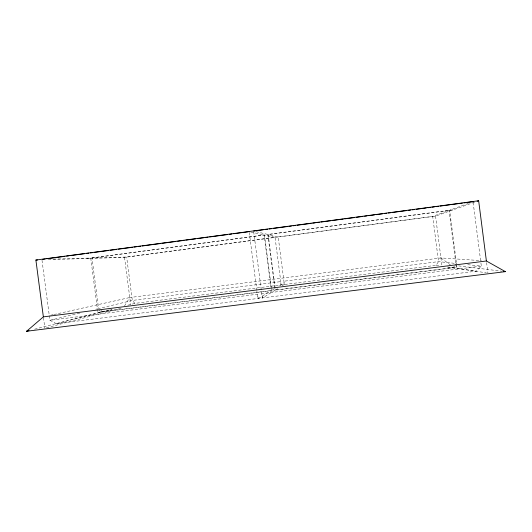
<?xml version="1.0" encoding="UTF-8"?>
<svg xmlns="http://www.w3.org/2000/svg" width="532" height="532" viewBox="0 0 532 532"><rect width="100%" height="100%" fill="white"/><g stroke="black" fill="none" stroke-linecap="round" stroke-linejoin="round"><path stroke-width="0.4" stroke-dasharray="2.66 2" d="M124.501 306L129.775 297.534L440.928 257.934L481.427 260.653M127.806 305.222L134.902 303.386L436.087 265.315L438.521 261.611L432.702 216.391L449.055 210.439L456.35 267.217L275.383 289.993L268.181 234.532L449.055 210.439M453.098 267.796L454.547 265.953M455.033 265.342L456.483 263.5L438.521 261.611L283.942 281.215L284.115 284.527M42.001 260.254L49.902 320.291L56.365 323.675L476.333 271.174L481.32 266.12L480.908 262.855M468.373 203.397L449.633 210.226L456.975 267.303L275.064 290.193L262.323 298.159L253.711 231.905M275.383 289.993L277.398 288.73M282.1 285.79L284.354 284.381L278.189 236.9L268.181 234.532M274.545 288.756L271.699 290.459L99.072 312.178M279.526 285.777L281.195 284.78L275.037 237.319L126.643 257.016L91.963 258.007L98.6 308.567L132.328 300.447L280.783 281.614L280.949 284.926M48.306 259.676L124.521 257.395L435.555 216.112L474.843 202.1M46.464 327.805L121.988 307.888M56.365 323.675L112.046 309.292M34.627 329.182L111.66 309.311M79.687 313.122L49.902 320.291L257.302 294.249L258.366 298.425M95.793 309.245L97.403 308.859M50.633 315.243L53.054 314.705M53.865 314.525L129.775 297.534M87.208 258.512L264.125 234.938L271.653 292.886M255.978 231.646L267.822 234.446L453.517 209.708M91.963 258.007L264.497 235.024L275.31 237.378M278.189 236.9L432.702 216.391M53.486 259.104L90.733 258.04L97.875 312.483L271.36 290.658L257.88 298.718L256.87 290.957M467.701 264.683L481.32 266.12L261.744 293.691L262.788 297.873M458.557 265.88L502.115 271.24M436.087 265.315L440.19 265.914M447.572 266.991L476.333 271.174M447.745 267.13L486.288 272.79M250.738 232.018L264.125 234.938M440.928 257.934L450.338 264.87M100.88 310.375L102.59 311.739M98.546 309.764L101.413 312.038M134.902 303.386L132.328 300.447L126.643 257.016M43.471 317.684L44.861 328.231M267.822 234.446L275.064 290.193M264.497 235.024L271.486 288.823M249.275 232.504L256.763 290.133M124.521 257.395L130.726 304.756M486.594 262.589L487.93 273.029M473.161 202.512L480.802 262.037M435.555 216.112L442.006 266.293"/><path stroke-width="0.8" d="M26.6 331.256L43.365 316.873L486.388 260.986L505.4 271.646L26.6 331.256L29.007 330.631M477.131 201.289L478.654 200.744L486.388 260.986M43.365 316.873L35.89 260.048L478.654 200.744M42.72 259.323L45.187 258.998M46.829 258.771L64.924 256.351M66.573 256.131L69.04 255.799M70.683 255.579L84.668 253.704M86.31 253.485L88.778 253.159M90.42 252.939L92.887 252.607M94.536 252.387L108.515 250.512M110.164 250.293L116.741 249.408M118.39 249.189L132.368 247.32M134.017 247.101L136.485 246.768M138.127 246.549L140.594 246.216M142.237 245.997L152.112 244.673M153.755 244.454L160.338 243.576M161.981 243.35L175.966 241.481M177.608 241.262L184.185 240.378M185.834 240.158L195.703 238.835M197.345 238.615L203.929 237.738M205.571 237.518L208.039 237.186M209.688 236.966L227.782 234.539M229.425 234.319L231.892 233.994M233.535 233.767L248.344 231.786M253.604 231.081L255.247 230.861M256.896 230.642L263.466 229.764M265.116 229.545L267.576 229.212M269.225 228.993L271.686 228.66M273.335 228.441L287.307 226.572M288.949 226.353L291.416 226.02M293.059 225.801L295.526 225.468M297.169 225.249L311.14 223.38M312.783 223.161L315.25 222.828M316.892 222.609L319.36 222.276M321.002 222.057L330.864 220.733M332.507 220.514L339.084 219.636M340.726 219.417L343.193 219.084M344.836 218.865L354.698 217.541M356.347 217.322L362.917 216.444M364.566 216.225L367.027 215.892M368.676 215.673L374.428 214.901M376.071 214.682L382.648 213.804M384.29 213.585L386.757 213.252M388.4 213.033L390.867 212.7M392.51 212.481L406.481 210.612M408.124 210.393L410.591 210.06M412.233 209.841L414.701 209.508M416.343 209.289L426.205 207.965M427.848 207.746L430.315 207.42M431.957 207.201L434.425 206.868M436.067 206.649L438.534 206.316M440.177 206.097L450.039 204.773M451.688 204.554L458.258 203.676M459.907 203.457L462.368 203.124M464.017 202.905L473.054 201.695M35.89 260.048L37.546 260.002M503.757 271.446L505.4 271.646M248.617 231.56L249.162 231.679"/></g></svg>
